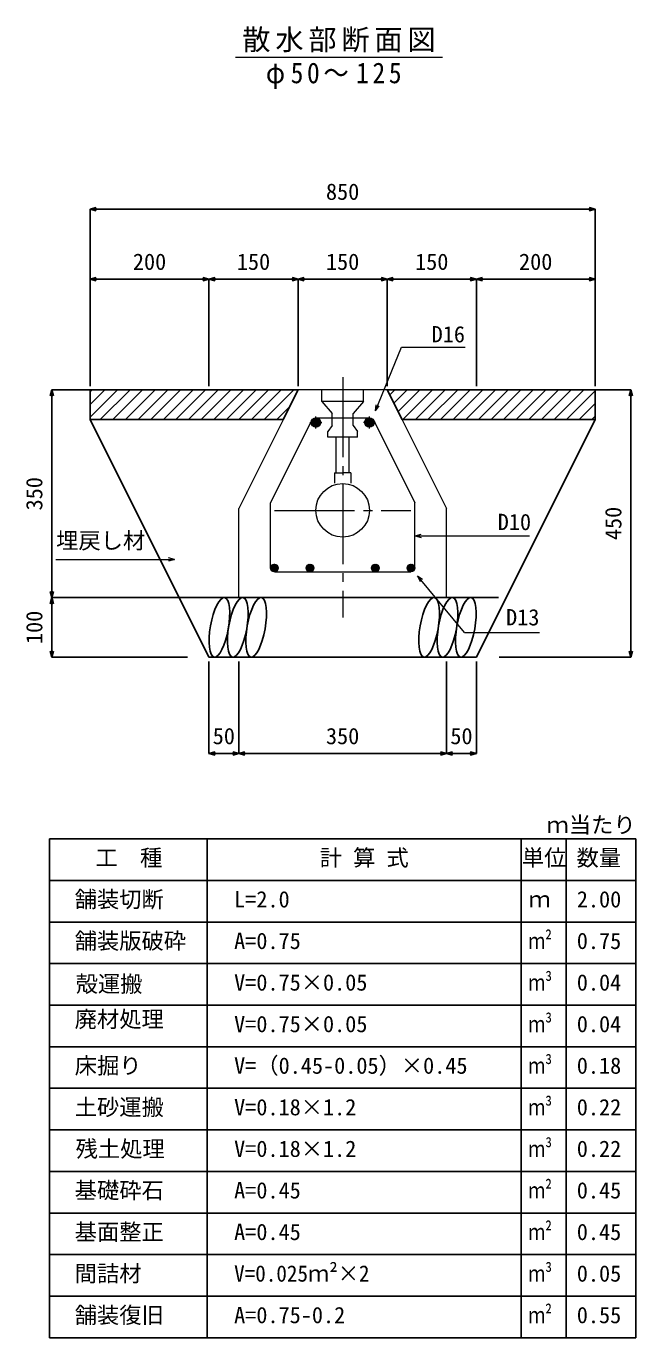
# Model space of a CAD drawing. Units: millimetres, scale not verified. Extents: x -9755 to 16726, y -7413 to 4835.
# Drawn here: x -9456 to -8430, y 2626 to 4835 of the extents above; entities that cross this region are included whole.
import ezdxf
from ezdxf.enums import TextEntityAlignment as Align

# ---------------------------------------------------------------- set-up
doc = ezdxf.new("R2010")
doc.units = ezdxf.units.MM
doc.header["$LTSCALE"] = 15
doc.linetypes.add('CHAIN1', pattern=[8, 5, -1, 1, -1])
doc.linetypes.add('CHAIN2', pattern=[12, 9, -1, 1, -1])
doc.layers.add('0-1_ブロック', color=2, linetype='Continuous', lineweight=18)
doc.layers.add('0-A', color=7, linetype='Continuous', lineweight=18)
for name, color, linetype in [('0-3_鉄筋', 7, 'Continuous'), ('0-5_ｼﾞｮｲﾝﾄ詳細図', 7, 'Continuous'), ('0-6_寸法', 4, 'Continuous'), ('0-7', 4, 'Continuous')]:
    doc.layers.add(name, color=color, linetype=linetype)
doc.styles.add('ＭＳ ゴシック', font='')
doc.styles.get('ＭＳ ゴシック').set_extended_font_data('MS Gothic')

msp = doc.modelspace()

# ---------------------------------------------------------------- linework, layer by layer
at = {"layer": '0-1_ブロック', "color": 7, "linetype": 'CHAIN2'}
for p, q in [((-8923.4, 4243.93), (-8923.4, 3838.94)), ((-9038.4, 4019.52), (-8808.4, 4019.52))]:
    msp.add_line(p, q, dxfattribs=at)
at = {"layer": '0-1_ブロック', "color": 3}
for p, q in [((-8998.4, 4222.52), (-9098.4, 4022.52)), ((-8848.4, 4222.52), (-8998.4, 4222.52)), ((-8848.4, 4222.52), (-8748.4, 4022.52)), ((-9098.4, 3872.52), (-9098.4, 4022.52)), ((-8748.4, 3872.52), (-8748.4, 4022.52)), ((-8748.4, 3872.52), (-9098.4, 3872.52))]:
    msp.add_line(p, q, dxfattribs=at)
at = {"layer": '0-1_ブロック', "color": 7}
for p, q in [((-8958.4, 4202.52), (-8958.4, 4222.52)), ((-8888.4, 4202.52), (-8888.4, 4222.52)), ((-8958.4, 4202.52), (-8940.9, 4182.52)), ((-8888.4, 4202.52), (-8958.4, 4202.52)), ((-8888.4, 4202.52), (-8905.9, 4182.52)), ((-8940.9, 4162.52), (-8940.9, 4182.52)), ((-8905.9, 4162.52), (-8905.9, 4182.52)), ((-8940.9, 4162.52), (-8948.4, 4152.52)), ((-8905.9, 4162.52), (-8898.4, 4152.52)), ((-8898.4, 4142.52), (-8898.4, 4152.52)), ((-8934.4, 4082.49), (-8934.4, 4142.52)), ((-8912.4, 4082.49), (-8912.4, 4142.52)), ((-8937.4, 4082.49), (-8937.4, 4065.39)), ((-8937.4, 4082.49), (-8923.4, 4082.49)), ((-8909.4, 4082.49), (-8923.4, 4082.49)), ((-8909.4, 4082.49), (-8909.4, 4065.39))]:
    msp.add_line(p, q, dxfattribs=at)
at = {"layer": '0-1_ブロック'}
for p, q in [((-8961.71, 4163.13), (-8972.79, 4174.21)), ((-8960.98, 4164.53), (-8971.4, 4174.94)), ((-8960.51, 4166.18), (-8969.74, 4175.41)), ((-8968.4, 4175.52), (-8878.4, 4175.52)), ((-8960.43, 4168.22), (-8967.7, 4175.49)), ((-8961.3, 4171.21), (-8964.71, 4174.62)), ((-8886.37, 4168.22), (-8879.1, 4175.49)), ((-8886.29, 4166.18), (-8877.06, 4175.41)), ((-8885.82, 4164.53), (-8875.41, 4174.94)), ((-8885.5, 4171.21), (-8882.09, 4174.62)), ((-8885.09, 4163.13), (-8874.01, 4174.21)), ((-8975.68, 4170.84), (-9044.9, 4032.4)), ((-8968.71, 4159.53), (-8976.4, 4167.21)), ((-8966.75, 4159.69), (-8976.23, 4169.17)), ((-8971.42, 4160.11), (-8975.81, 4164.51)), ((-8965.15, 4160.21), (-8975.71, 4170.77)), ((-8963.8, 4160.98), (-8974.94, 4172.12)), ((-8962.65, 4161.95), (-8973.97, 4173.27)), ((-8884.15, 4161.95), (-8872.84, 4173.27)), ((-8883.01, 4160.98), (-8871.86, 4172.12)), ((-8881.65, 4160.21), (-8871.09, 4170.77)), ((-8880.05, 4159.69), (-8870.57, 4169.17)), ((-8878.09, 4159.53), (-8870.41, 4167.21)), ((-8875.39, 4160.11), (-8870.99, 4164.51)), ((-8871.12, 4170.84), (-8801.9, 4032.4)), ((-9044.9, 3922.52), (-9044.9, 4032.4)), ((-8801.9, 3922.52), (-8801.9, 4032.4)), ((-9044.9, 3922.27), (-9038.15, 3929.01)), ((-9044.77, 3923.81), (-9039.69, 3928.89)), ((-9044.73, 3921.02), (-9036.91, 3928.85)), ((-9044.38, 3919.96), (-9035.84, 3928.49)), ((-9043.89, 3919.03), (-9034.92, 3928.01)), ((-9043.68, 3926.31), (-9042.2, 3927.8)), ((-9043.28, 3918.23), (-9034.11, 3927.4)), ((-9042.57, 3917.53), (-9033.41, 3926.68)), ((-9041.74, 3916.94), (-9032.82, 3925.86)), ((-9040.79, 3916.47), (-9032.36, 3924.91)), ((-9039.7, 3916.15), (-9032.03, 3923.82)), ((-9038.42, 3916.02), (-9031.9, 3922.54)), ((-9038.4, 3916.02), (-8808.4, 3916.02)), ((-9036.8, 3916.22), (-9032.1, 3920.92)), ((-8984.9, 3922.27), (-8978.15, 3929.01)), ((-8984.77, 3923.81), (-8979.69, 3928.89)), ((-8984.73, 3921.02), (-8976.91, 3928.85)), ((-8984.38, 3919.96), (-8975.84, 3928.49)), ((-8983.89, 3919.03), (-8974.92, 3928.01)), ((-8983.68, 3926.31), (-8982.2, 3927.8)), ((-8983.28, 3918.23), (-8974.11, 3927.4)), ((-8982.57, 3917.53), (-8973.41, 3926.68)), ((-8981.74, 3916.94), (-8972.82, 3925.86)), ((-8980.79, 3916.47), (-8972.36, 3924.91)), ((-8979.7, 3916.15), (-8972.03, 3923.82)), ((-8978.42, 3916.02), (-8971.9, 3922.54)), ((-8976.8, 3916.22), (-8972.1, 3920.92)), ((-8868.39, 3916.02), (-8874.9, 3922.54)), ((-8867.1, 3916.15), (-8874.77, 3923.82)), ((-8870, 3916.22), (-8874.7, 3920.92)), ((-8866.01, 3916.47), (-8874.45, 3924.91)), ((-8865.06, 3916.94), (-8873.98, 3925.86)), ((-8864.24, 3917.53), (-8873.39, 3926.68)), ((-8863.52, 3918.23), (-8872.7, 3927.4)), ((-8862.92, 3919.03), (-8871.89, 3928.01)), ((-8862.43, 3919.96), (-8870.96, 3928.49)), ((-8862.08, 3921.02), (-8869.9, 3928.85)), ((-8861.91, 3922.27), (-8868.65, 3929.01)), ((-8862.03, 3923.81), (-8867.12, 3928.89)), ((-8863.12, 3926.31), (-8864.61, 3927.8)), ((-8808.39, 3916.02), (-8814.9, 3922.54)), ((-8807.1, 3916.15), (-8814.77, 3923.82)), ((-8810, 3916.22), (-8814.7, 3920.92)), ((-8806.01, 3916.47), (-8814.45, 3924.91)), ((-8805.06, 3916.94), (-8813.98, 3925.86)), ((-8804.24, 3917.53), (-8813.39, 3926.68)), ((-8803.52, 3918.23), (-8812.7, 3927.4)), ((-8802.92, 3919.03), (-8811.89, 3928.01)), ((-8802.43, 3919.96), (-8810.96, 3928.49)), ((-8802.08, 3921.02), (-8809.9, 3928.85)), ((-8801.91, 3922.27), (-8808.65, 3929.01)), ((-8802.03, 3923.81), (-8807.12, 3928.89)), ((-8803.12, 3926.31), (-8804.61, 3927.8))]:
    msp.add_line(p, q, dxfattribs=at)
at = {"layer": '0-1_ブロック', "color": 4, "linetype": 'CHAIN1'}
for p, q in [((-8968.4, 4157.52), (-8968.4, 4177.52)), ((-8878.4, 4157.52), (-8878.4, 4177.52)), ((-8978.4, 4167.52), (-8958.4, 4167.52)), ((-8868.4, 4167.52), (-8888.4, 4167.52))]:
    msp.add_line(p, q, dxfattribs=at)
at = {"layer": '0-1_ブロック', "color": 7}
msp.add_lwpolyline([(-8898.4, 4142.52), (-8948.4, 4142.52), (-8948.4, 4152.52)], dxfattribs=at)
at = {"layer": '0-1_ブロック'}
for centre, radius in [((-8968.4, 4167.52), 8), ((-8878.4, 4167.52), 8), ((-9038.4, 3922.52), 6.5), ((-8978.4, 3922.52), 6.5), ((-8868.4, 3922.52), 6.5), ((-8808.4, 3922.52), 6.5)]:
    msp.add_circle(centre, radius, dxfattribs=at)
at = {"layer": '0-1_ブロック', "color": 3}
msp.add_circle((-8923.4, 4019.52), 45.1, dxfattribs=at)
at = {"layer": '0-3_鉄筋'}
for p, q in [((-8998.4, 4222.52), (-9348.4, 4222.52)), ((-9348.4, 4176.66), (-9302.54, 4222.52)), ((-9348.4, 4197.87), (-9323.75, 4222.52)), ((-9348.4, 4219.08), (-9344.97, 4222.52)), ((-9331.33, 4172.52), (-9281.33, 4222.52)), ((-9310.11, 4172.52), (-9260.11, 4222.52)), ((-9288.9, 4172.52), (-9238.9, 4222.52)), ((-9267.69, 4172.52), (-9217.69, 4222.52)), ((-9246.47, 4172.52), (-9196.47, 4222.52)), ((-9225.26, 4172.52), (-9175.26, 4222.52)), ((-9204.05, 4172.52), (-9154.05, 4222.52)), ((-9182.83, 4172.52), (-9132.83, 4222.52)), ((-9161.62, 4172.52), (-9111.62, 4222.52)), ((-9140.41, 4172.52), (-9090.41, 4222.52)), ((-9119.19, 4172.52), (-9069.19, 4222.52)), ((-9097.98, 4172.52), (-9047.98, 4222.52)), ((-9076.77, 4172.52), (-9026.77, 4222.52)), ((-9055.55, 4172.52), (-9005.55, 4222.52)), ((-8998.4, 4222.52), (-9023.4, 4172.52)), ((-8848.4, 4222.52), (-8823.4, 4172.52)), ((-8848.4, 4222.52), (-8498.4, 4222.52)), ((-8844.22, 4214.15), (-8835.85, 4222.52)), ((-8837.15, 4200.01), (-8814.64, 4222.52)), ((-8830.07, 4185.87), (-8793.42, 4222.52)), ((-8822.21, 4172.52), (-8772.21, 4222.52)), ((-8801, 4172.52), (-8751, 4222.52)), ((-8779.78, 4172.52), (-8729.78, 4222.52)), ((-8758.57, 4172.52), (-8708.57, 4222.52)), ((-8737.36, 4172.52), (-8687.36, 4222.52)), ((-8716.14, 4172.52), (-8666.14, 4222.52)), ((-8694.93, 4172.52), (-8644.93, 4222.52)), ((-8673.72, 4172.52), (-8623.72, 4222.52)), ((-8652.5, 4172.52), (-8602.5, 4222.52)), ((-8631.29, 4172.52), (-8581.29, 4222.52)), ((-8610.08, 4172.52), (-8560.08, 4222.52)), ((-8588.86, 4172.52), (-8538.86, 4222.52)), ((-8567.65, 4172.52), (-8517.65, 4222.52)), ((-8546.44, 4172.52), (-8498.4, 4220.56)), ((-8525.22, 4172.52), (-8498.4, 4199.34)), ((-9034.34, 4172.52), (-9012.46, 4194.4)), ((-8504.01, 4172.52), (-8498.4, 4178.13)), ((-9148.4, 3772.52), (-9348.4, 4172.52)), ((-8698.4, 3772.52), (-8498.4, 4172.52))]:
    msp.add_line(p, q, dxfattribs=at)
for points in [[(-9023.4, 4172.52), (-9348.4, 4172.52), (-9348.4, 4222.52)], [(-8823.4, 4172.52), (-8498.4, 4172.52), (-8498.4, 4222.52)]]:
    msp.add_lwpolyline(points, dxfattribs=at)
at = {"layer": '0-5_ｼﾞｮｲﾝﾄ詳細図'}
for p, q in [((-8660.9, 3872.52), (-9185.9, 3872.52)), ((-9148.4, 3772.52), (-8698.4, 3772.52))]:
    msp.add_line(p, q, dxfattribs=at)
for centre in [(-9130.89, 3822.53), (-9099.98, 3822.53), (-9069.07, 3822.53), (-8777.92, 3822.53), (-8747.02, 3822.53), (-8716.11, 3822.53)]:
    msp.add_ellipse(centre, major_axis=(8.81, 49.96), ratio=0.3, dxfattribs=at)
at = {"layer": '0-6_寸法'}
for p, q in [((-9348.4, 4526.56), (-9338.26, 4529.28)), ((-8498.4, 4526.56), (-8508.54, 4529.28)), ((-9348.4, 4526.56), (-8498.4, 4526.56)), ((-9348.4, 4526.56), (-9338.26, 4523.85)), ((-9348.4, 4526.56), (-9348.4, 4408.62)), ((-8498.4, 4526.56), (-8508.54, 4523.85)), ((-8498.4, 4526.56), (-8498.4, 4408.62)), ((-9348.4, 4408.62), (-9338.26, 4411.34)), ((-9348.4, 4408.62), (-9148.4, 4408.62)), ((-9348.4, 4408.62), (-9338.26, 4405.9)), ((-9348.4, 4408.62), (-9348.4, 4228.32)), ((-9148.4, 4408.62), (-9158.54, 4411.34)), ((-9148.4, 4408.62), (-9158.54, 4405.9)), ((-9148.4, 4408.62), (-9138.26, 4411.34)), ((-9148.4, 4408.62), (-9148.4, 4228.32)), ((-9148.4, 4408.62), (-8998.4, 4408.62)), ((-9148.4, 4408.62), (-9138.26, 4405.9)), ((-8998.4, 4408.62), (-9008.54, 4411.34)), ((-8998.4, 4408.62), (-9008.54, 4405.9)), ((-8998.4, 4408.62), (-8988.26, 4411.34)), ((-8998.4, 4408.62), (-8998.4, 4228.32)), ((-8998.4, 4408.62), (-8848.4, 4408.62)), ((-8998.4, 4408.62), (-8988.26, 4405.9)), ((-8848.4, 4408.62), (-8858.54, 4411.34)), ((-8848.4, 4408.62), (-8858.54, 4405.9)), ((-8848.4, 4408.62), (-8838.26, 4411.34)), ((-8848.4, 4408.62), (-8848.4, 4228.32)), ((-8848.4, 4408.62), (-8698.4, 4408.62)), ((-8848.4, 4408.62), (-8838.26, 4405.9)), ((-8698.4, 4408.62), (-8708.54, 4411.34)), ((-8698.4, 4408.62), (-8708.54, 4405.9)), ((-8698.4, 4408.62), (-8688.26, 4411.34)), ((-8698.4, 4408.62), (-8698.4, 4228.32)), ((-8698.4, 4408.62), (-8498.4, 4408.62)), ((-8698.4, 4408.62), (-8688.26, 4405.9)), ((-8498.4, 4408.62), (-8508.54, 4411.34)), ((-8498.4, 4408.62), (-8508.54, 4405.9)), ((-8498.4, 4408.62), (-8498.4, 4228.32)), ((-9413.13, 4222.52), (-9415.85, 4212.38)), ((-9413.13, 3872.52), (-9413.13, 4222.52)), ((-9413.13, 4222.52), (-9410.41, 4212.38)), ((-9413.13, 4222.52), (-9306.72, 4222.52)), ((-8438.49, 4222.52), (-8541.37, 4222.52)), ((-8438.49, 4222.52), (-8441.21, 4212.38)), ((-8438.49, 3772.52), (-8438.49, 4222.52)), ((-8438.49, 4222.52), (-8435.78, 4212.38)), ((-9413.13, 3872.52), (-9415.85, 3882.66)), ((-9413.13, 3872.52), (-9415.85, 3862.38)), ((-9413.13, 3872.52), (-9410.41, 3882.66)), ((-9413.13, 3772.52), (-9413.13, 3872.52)), ((-9413.13, 3872.52), (-9410.41, 3862.38)), ((-9413.13, 3872.52), (-9184.71, 3872.52)), ((-9413.13, 3772.52), (-9415.85, 3782.66)), ((-9413.13, 3772.52), (-9410.41, 3782.66)), ((-8438.49, 3772.52), (-8441.21, 3782.66)), ((-8438.49, 3772.52), (-8435.78, 3782.66)), ((-9413.13, 3772.52), (-9184.71, 3772.52)), ((-9148.4, 3609.98), (-9148.4, 3765.12)), ((-9098.4, 3609.98), (-9098.4, 3765.12)), ((-8748.4, 3609.98), (-8748.4, 3765.12)), ((-8698.4, 3609.98), (-8698.4, 3765.12)), ((-8438.49, 3772.52), (-8660.12, 3772.52)), ((-9148.4, 3609.98), (-9138.26, 3612.69)), ((-9148.4, 3609.98), (-9098.4, 3609.98)), ((-9148.4, 3609.98), (-9138.26, 3607.26)), ((-9098.4, 3609.98), (-9108.54, 3612.69)), ((-9098.4, 3609.98), (-9108.54, 3607.26)), ((-9098.4, 3609.98), (-9088.26, 3612.69)), ((-9098.4, 3609.98), (-8748.4, 3609.98)), ((-9098.4, 3609.98), (-9088.26, 3607.26)), ((-8748.4, 3609.98), (-8758.54, 3612.69)), ((-8748.4, 3609.98), (-8758.54, 3607.26)), ((-8748.4, 3609.98), (-8738.26, 3612.69)), ((-8748.4, 3609.98), (-8698.4, 3609.98)), ((-8748.4, 3609.98), (-8738.26, 3607.26)), ((-8698.4, 3609.98), (-8708.54, 3612.69)), ((-8698.4, 3609.98), (-8708.54, 3607.26))]:
    msp.add_line(p, q, dxfattribs=at)
at = {"layer": '0-7', "color": 7}
for p, q in [((-9416.75, 3466.41), (-9416.75, 2626.41)), ((-9151.53, 3466.41), (-9151.53, 2626.41)), ((-8622.72, 3466.41), (-8622.72, 2626.41)), ((-8546.93, 3466.41), (-8546.93, 2626.41)), ((-8430.05, 3466.41), (-8430.05, 2626.41)), ((-9416.75, 3396.41), (-8430.05, 3396.41)), ((-9416.75, 3326.41), (-8430.05, 3326.41)), ((-9416.75, 3256.41), (-8430.05, 3256.41)), ((-9416.75, 3186.41), (-8430.05, 3186.41)), ((-9416.75, 3116.41), (-8430.05, 3116.41)), ((-9416.75, 3046.41), (-8430.05, 3046.41)), ((-9416.75, 2976.41), (-8430.05, 2976.41)), ((-9416.75, 2906.41), (-8430.05, 2906.41)), ((-9416.75, 2836.41), (-8430.05, 2836.41)), ((-9416.75, 2766.41), (-8430.05, 2766.41)), ((-9416.75, 2696.41), (-8430.05, 2696.41)), ((-9416.75, 2626.41), (-8430.05, 2626.41))]:
    msp.add_line(p, q, dxfattribs=at)
msp.add_lwpolyline([(-9416.75, 3466.41), (-9151.53, 3466.41), (-8430.05, 3466.41)], dxfattribs=at)
at = {"layer": '0-A'}
for p, q in [((-9103.99, 4782.39), (-8755.28, 4782.39)), ((-8868.07, 4186.94), (-8866.77, 4197.36)), ((-8868.07, 4186.94), (-8861.73, 4195.31)), ((-8801.47, 3976.43), (-8791.33, 3979.15)), ((-8801.47, 3976.43), (-8791.33, 3973.72)), ((-8801.47, 3976.43), (-8609.05, 3976.43)), ((-9206.59, 3936.64), (-9216.74, 3939.36)), ((-8797.48, 3909.51), (-8793.1, 3899.96)), ((-8718.31, 3814.06), (-8592.19, 3814.06))]:
    msp.add_line(p, q, dxfattribs=at)
for points in [[(-8868.07, 4186.94), (-8824.54, 4294.08), (-8717.39, 4294.08)], [(-9406.46, 3936.64), (-9206.59, 3936.64), (-9216.74, 3933.92)], [(-8718.31, 3814.06), (-8797.48, 3909.51), (-8788.92, 3903.43)]]:
    msp.add_lwpolyline(points, dxfattribs=at)

# ---------------------------------------------------------------- texts
at = {"layer": '0-6_寸法', "style": 'ＭＳ ゴシック'}
for s, p in [('850', (-8951.53, 4534.06)), ('200', (-9276.53, 4416.12)), ('150', (-9101.53, 4416.12)), ('150', (-8951.53, 4416.12)), ('150', (-8801.53, 4416.12)), ('200', (-8626.53, 4416.12)), ('50', (-9142.15, 3617.48)), ('350', (-8951.53, 3617.48)), ('50', (-8742.15, 3617.48))]:
    msp.add_text(s, height=27.49, dxfattribs=at).set_placement(p, align=Align.BOTTOM_LEFT)
for s, p in [('350', (-9420.63, 4019.39)), ('450', (-8445.99, 3969.39)), ('100', (-9420.63, 3794.39))]:
    msp.add_text(s, height=27.49, rotation=90, dxfattribs=at).set_placement(p, align=Align.BOTTOM_LEFT)
at = {"layer": '0-7', "style": 'ＭＳ ゴシック'}
for s, p in [('ｍ当たり', (-8580.19, 3468.03)), ('工\u3000種', (-9339.52, 3412.66)), ('計 算 式', (-8962.12, 3412.66)), ('単位', (-8621.74, 3412.74)), ('数量', (-8529.71, 3412.57)), ('舗装切断', (-9374.46, 3342.66)), ('L=2.0', (-9106.12, 3342.66)), ('ｍ', (-8610.65, 3342.66)), ('2.00', (-8529.29, 3342.66)), ('舗装版破砕', (-9374.46, 3272.66)), ('A=0.75', (-9106.12, 3272.66)), ('0.75', (-8529.29, 3272.66)), ('殻運搬', (-9372.9, 3200.16)), ('V=0.75×0.05', (-9106.12, 3202.66)), ('0.04', (-8529.29, 3202.66)), ('廃材処理', (-9374.46, 3140.88)), ('V=0.75×0.05', (-9106.12, 3132.66)), ('0.04', (-8529.29, 3132.66)), ('床掘り', (-9374.46, 3062.66)), ('V=（0.45-0.05）×0.45', (-9106.12, 3062.66)), ('0.18', (-8529.29, 3062.66)), ('土砂運搬', (-9374.46, 2992.66)), ('V=0.18×1.2', (-9106.12, 2992.66)), ('0.22', (-8529.29, 2992.66)), ('残土処理', (-9372.9, 2922.46)), ('V=0.18×1.2', (-9106.12, 2922.66)), ('0.22', (-8529.29, 2922.66)), ('基礎砕石', (-9374.46, 2852.66)), ('A=0.45', (-9106.12, 2852.66)), ('0.45', (-8529.29, 2852.66)), ('基面整正', (-9374.46, 2782.66)), ('A=0.45', (-9106.12, 2782.66)), ('0.45', (-8529.29, 2782.66)), ('間詰材', (-9374.46, 2712.66)), ('0.05', (-8529.29, 2712.66)), ('舗装復旧', (-9374.46, 2642.66)), ('A=0.75-0.2', (-9106.12, 2642.66)), ('0.55', (-8529.29, 2642.66))]:
    msp.add_text(s, height=27.49, dxfattribs=at).set_placement(p, align=Align.BOTTOM_LEFT)
for s, width, p in [('ｍ²', 0.75, (-8610.65, 3272.66)), ('ｍ³', 0.75, (-8610.65, 3202.66)), ('ｍ³', 0.75, (-8610.65, 3132.66)), ('ｍ³', 0.75, (-8610.65, 3062.66)), ('ｍ³', 0.75, (-8610.65, 2992.66)), ('ｍ³', 0.75, (-8610.65, 2922.66)), ('ｍ²', 0.75, (-8610.65, 2852.66)), ('ｍ²', 0.75, (-8610.65, 2782.66)), ('V=0.025ｍ²×2', 0.95, (-9106.12, 2712.66)), ('ｍ³', 0.75, (-8610.65, 2712.66)), ('ｍ²', 0.75, (-8610.65, 2642.66))]:
    msp.add_text(s, height=27.49, dxfattribs=dict(at, width=width)).set_placement(p, align=Align.BOTTOM_LEFT)
at = {"layer": '0-A', "color": 4, "style": 'ＭＳ ゴシック'}
for s, p in [('D16', (-8773.64, 4294.08)), ('D10', (-8662.37, 3977.97)), ('埋戻し材', (-9405.7, 3946.63)), ('D13', (-8648.3, 3817.53))]:
    msp.add_text(s, height=27.49, dxfattribs=at).set_placement(p, align=Align.BOTTOM_LEFT)
at = {"layer": '0-A', "char_height": 34.84, "attachment_point": 7, "style": 'ＭＳ ゴシック'}
for s, insert in [('\\T1.17;散水部断面図', (-9092.39, 4790.44)), ('\\T1.29;\\W0.9;φ50～125', (-9052.71, 4729.1))]:
    msp.add_mtext(s, dxfattribs=dict(at, insert=insert))

doc.saveas('drawing.dxf')
